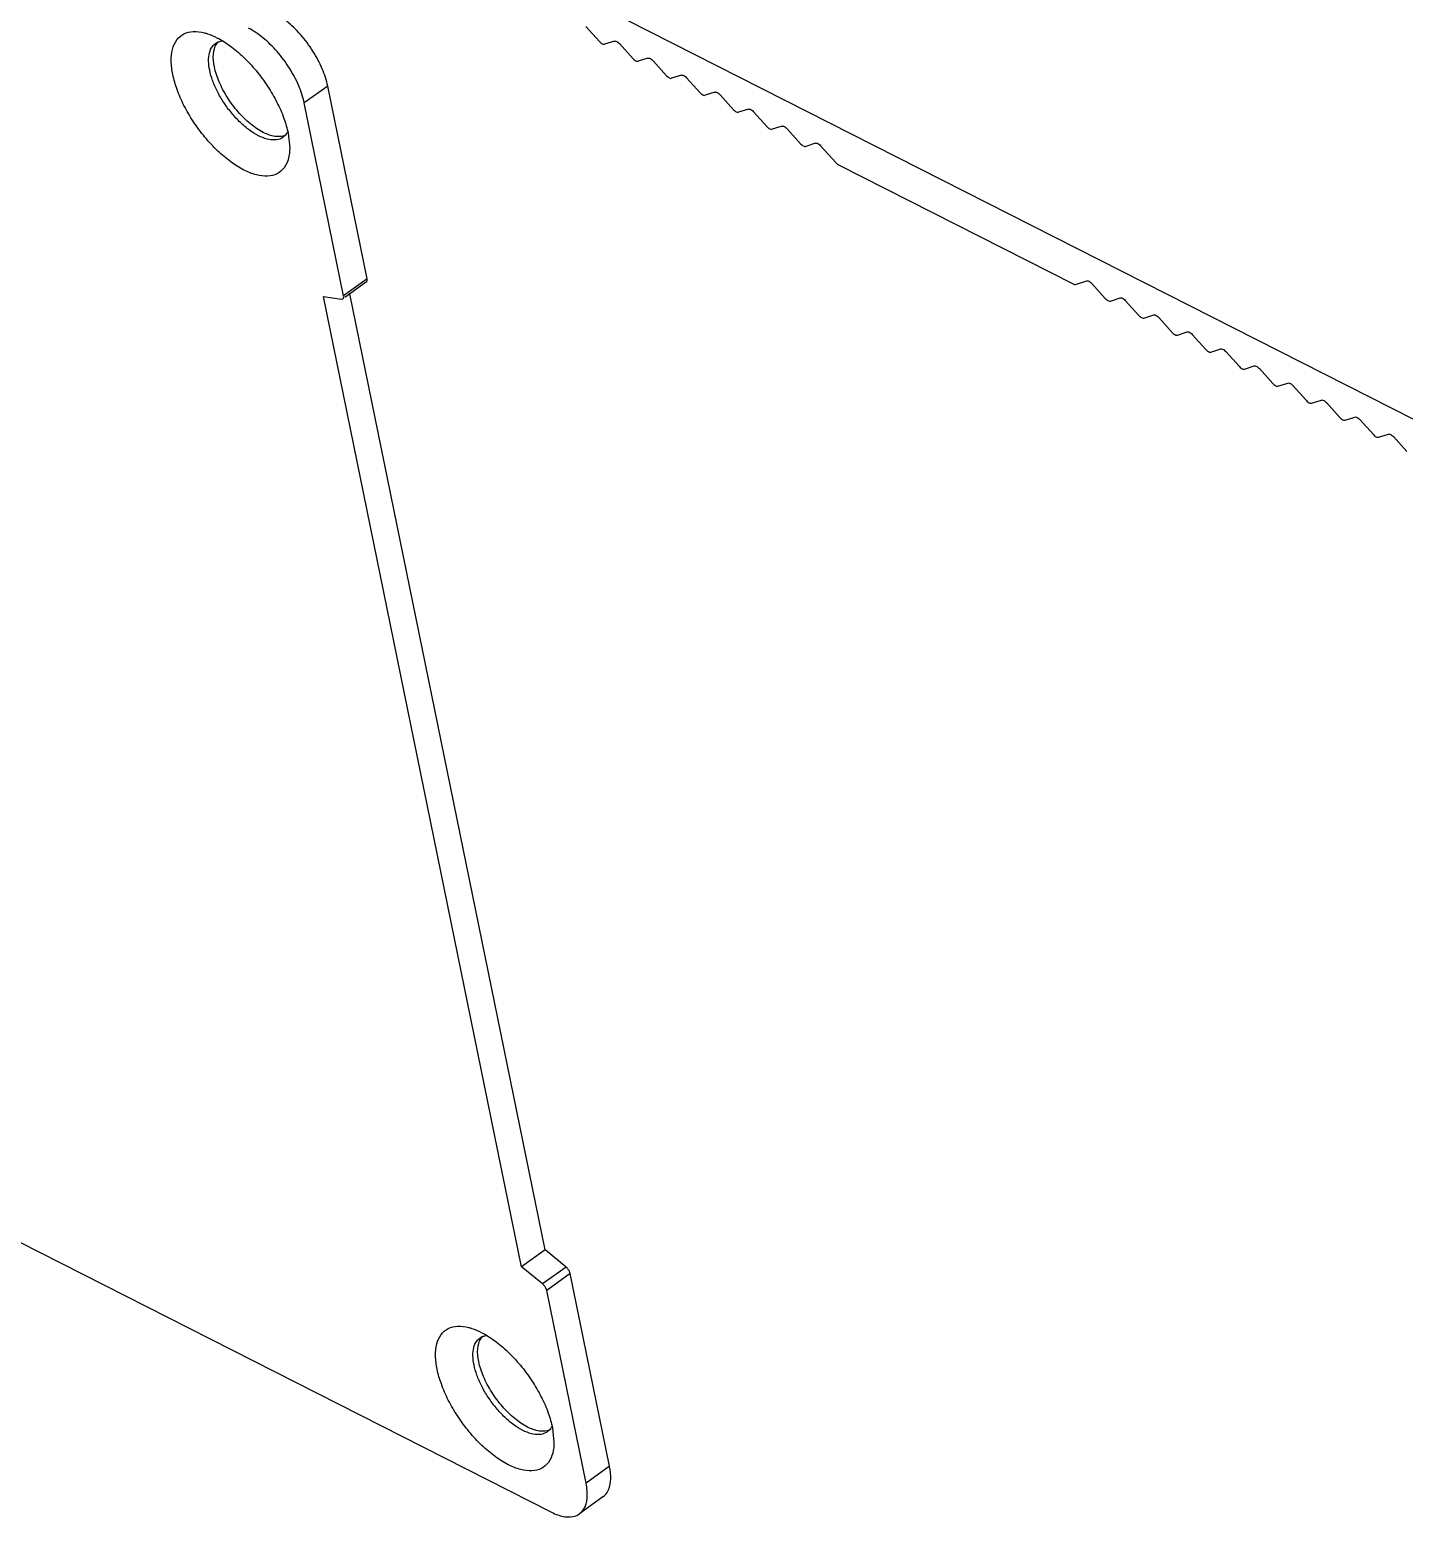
# Model space of a CAD drawing. Header units: millimetres. Extents: x 1367 to 2763, y -1119 to 322.
# Drawn here: x 1681.33 to 1722.96, y -59.14 to -14.1 of the extents above; entities that cross this region are included whole.
import ezdxf

# ---------------------------------------------------------------- set-up
doc = ezdxf.new("R2010")
doc.units = ezdxf.units.MM

msp = doc.modelspace()

# ---------------------------------------------------------------- linework, layer by layer
at = {"color": 7, "linetype": 'Continuous'}
for p, q in [((1731.101596436514, -29.88876752515068), (1687.146943187756, -7.576694877351201)), ((1698.587081625701, -14.45744891363114), (1698.176501151458, -14.00313767341061)), ((1686.986581811747, -14.52984786967056), (1687.036463982753, -14.46676326381095)), ((1687.107408044576, -14.44382626117124), (1687.163934251053, -14.43356132615116)), ((1699.038730112785, -14.44081864463084), (1698.740191459183, -14.53516987071112)), ((1699.60242042051, -14.97285083939096), (1699.191839948813, -14.51853960171081)), ((1700.054068910154, -14.95622057039066), (1699.755530256538, -15.05057179647088)), ((1700.617759217865, -15.48825276769111), (1700.207178743636, -15.03394153001102)), ((1701.06940770751, -15.47162249869081), (1700.770869051361, -15.56597372477108)), ((1701.633098015234, -16.00365469345093), (1701.222517540991, -15.54934345577078)), ((1690.355193448915, -15.8022614894308), (1689.644197258523, -16.31418059513061)), ((1691.547114268025, -21.63903047627093), (1690.355193448915, -15.8022614894308)), ((1702.084746504865, -15.98702442699101), (1701.786207848716, -16.08137565307055)), ((1702.648436812589, -16.51905662175113), (1702.237856338346, -16.06474538407099)), ((1690.836118077619, -22.15094958197074), (1689.644197258523, -16.31418059513061)), ((1703.100085302234, -16.50242635275083), (1702.801546646071, -16.59677757883111)), ((1703.663775609944, -17.0344585500506), (1703.253195135716, -16.58014730983081)), ((1704.115424099589, -17.01782828105104), (1703.816885443426, -17.11217950713058)), ((1704.679114407314, -17.5498604758111), (1704.268533933071, -17.09554923813101)), ((1689.052291050924, -17.29968026497113), (1689.000245000578, -17.31703619419108)), ((1689.155781326532, -17.22811325037122), (1689.20310754126, -17.67384289231109)), ((1705.130762896959, -17.53323020935051), (1704.832224240796, -17.62758143543078)), ((1705.742919666031, -18.11889101161103), (1705.283872730426, -17.61095116643122)), ((1705.824957449637, -18.18460077351085), (1712.936942036911, -21.79475590015062)), ((1691.547114268025, -21.63903047627093), (1690.836118077619, -22.15094958197074)), ((1691.527045108254, -21.73182912989085), (1690.873269819414, -22.20254903681115)), ((1713.008014089333, -21.80676709533077), (1713.341793368432, -21.70127829691086)), ((1713.494903204461, -21.77899925399083), (1713.905483678704, -22.23331049167098)), ((1690.226902496455, -22.1728170033108), (1690.772016150957, -22.25234919629071)), ((1696.226795876377, -51.55395629527055), (1690.226902496455, -22.1728170033108)), ((1690.772016150957, -22.25234919629071), (1690.816011650975, -22.2437705672707)), ((1696.937792066783, -51.04203718957075), (1691.026045907063, -22.09254985625114)), ((1714.058593512171, -22.3110314512906), (1714.357132165787, -22.21668022521106)), ((1714.510242001816, -22.29440118229104), (1714.920822473512, -22.74871241997118)), ((1715.07393230954, -22.82643337705116), (1715.372470963157, -22.73208215097088)), ((1715.525580796639, -22.80980310805086), (1715.936161270867, -23.26411434827065)), ((1716.089271104363, -23.34183530535063), (1716.387809760512, -23.24748407927109)), ((1716.540919593994, -23.32520503635106), (1716.951500068237, -23.77951627403115)), ((1717.104609901719, -23.85723723111113), (1717.403148557867, -23.76288600757056)), ((1717.556258391349, -23.84060696465053), (1717.966838865592, -24.29491820233068)), ((1718.119948699074, -24.3726391594106), (1718.418487355237, -24.27828793333106)), ((1718.571597188718, -24.35600889041103), (1718.982177662947, -24.81032013063083)), ((1719.135287496429, -24.8880410877108), (1719.433826152592, -24.79368986163053)), ((1719.586935986074, -24.8714108187105), (1719.997516460317, -25.32572205639065)), ((1720.150626293798, -25.40344301347062), (1720.449164949947, -25.30909178739108)), ((1720.602274783429, -25.38681274701071), (1721.012855257672, -25.84112398469085)), ((1721.165965091153, -25.91884494177083), (1721.464503744784, -25.82449371569055)), ((1721.617613580798, -25.90221467277121), (1722.028194052495, -26.35652591299106)), ((1722.181303888508, -26.43424687007104), (1722.47984254214, -26.33989564399076)), ((1722.632952375621, -26.41761660107073), (1723.043532849864, -26.87192783875082)), ((1647.972343188121, -34.0303994247509), (1697.130351026331, -58.9837766222912)), ((1696.937792066783, -51.04203718957075), (1696.226795876377, -51.55395629527055)), ((1697.572749115374, -51.56152742821109), (1696.937792066783, -51.04203718957075)), ((1696.861752924968, -52.0734465339109), (1696.226795876377, -51.55395629527055)), ((1697.572749115374, -51.56152742821109), (1696.861752924968, -52.0734465339109)), ((1697.697880323067, -51.75898475745061), (1696.986884135222, -52.27090386315115)), ((1698.889801142177, -57.59575374175108), (1697.697880323067, -51.75898475745061)), ((1698.178804951785, -58.10767284999059), (1696.986884135222, -52.27090386315115)), ((1694.991787150058, -53.73088665819068), (1695.041669318518, -53.66780204979062)), ((1695.112613382873, -53.64486504715092), (1695.169139589365, -53.63460011467055)), ((1697.057496389207, -56.50071905095081), (1697.005450336328, -56.51807498017075)), ((1697.160986662297, -56.4291520363509), (1697.208312877025, -56.87488167829076)), ((1698.889801142177, -57.59575374175108), (1698.178804951785, -58.10767284999059)), ((1698.689109534411, -58.52374028049121), (1697.978113344019, -59.03565938619101))]:
    msp.add_line(p, q, dxfattribs=at)
for points, start_tangent, end_tangent in [([(1690.355193448915, -15.80226148943086), (1690.189026872431, -15.28271931287111), (1689.905088839856, -14.74599425729082), (1689.531173179253, -14.24462471139088), (1689.103881366834, -13.82768821735056), (1688.665039696898, -13.53599742659094)], (-0.2000798229600078, 0.9797795999327054), (-0.8916943365133144, 0.4526380565419574)), ([(1685.664056534522, -15.45565888063027), (1685.61675764768, -15.04784149459044), (1685.655362670797, -14.69059451795113), (1685.784359684832, -14.40733528513113), (1685.99891444241, -14.22450030155107), (1686.284346241365, -14.15245381369073), (1686.623686106257, -14.19193649063016), (1686.714668144246, -14.2186311286315)], (-0.2000797419036992, 0.9797796164851303), (0.9509428316135142, -0.309366661104379)), ([(1686.714668144246, -14.2186311286315), (1687.000528248165, -14.33847129535104), (1687.398025192575, -14.58491933179187), (1687.798607091441, -14.92129905019067), (1688.183743047098, -15.33438556463182), (1688.531418981154, -15.80329458617121), (1688.818509991942, -16.29689805413193), (1689.028732421378, -16.78165176077175), (1689.155781326531, -17.22811325037117)], (0.9509428316210126, -0.3093666610813306), (0.2000798362806985, -0.9797795972125001)), ([(1689.644197258523, -16.31418059513055), (1689.478030684571, -15.79463841857171), (1689.194092649449, -15.25791336299062), (1688.820176991394, -14.75654381708989), (1688.392885176443, -14.33960732305104), (1687.954043506491, -14.04791653229074)], (-0.2000798229600078, 0.9797795999327054), (-0.8916943365133144, 0.4526380565419574)), ([(1686.78057502285, -15.32415565367057), (1686.748391051143, -15.04356450035027), (1686.774487445502, -14.79850771843087), (1686.863475977203, -14.60430724323112), (1686.956453030252, -14.512367368691)], (-0.2000799292508622, 0.979779578227149), (0.8092138162614149, 0.58751425478165)), ([(1686.922774260929, -15.22177183253064), (1686.894660883066, -14.826706803511), (1686.986581811746, -14.52984786966988)], (-0.2000798232484151, 0.9797795998738099), (0.5488452537005939, 0.8359239723146662)), ([(1686.956453030252, -14.512367368691), (1687.010749665372, -14.47902755983102), (1687.107408044576, -14.44382626117124)], (0.809213817715695, 0.5875142527785945), (0.9723365612701548, 0.2335842709116574)), ([(1698.587081625701, -14.45744891363108), (1698.641591102663, -14.50643999421084), (1698.695397007228, -14.53375271835091), (1698.740191459182, -14.53516987071032)], (0.6704974341303914, -0.7419118484190433), (0.9535130654535763, 0.3013516782918652)), ([(1699.038730112784, -14.44081864463089), (1699.083524564739, -14.44223579699099), (1699.137330469304, -14.46954851859061), (1699.191839948813, -14.5185396017115)], (0.9535130654535763, 0.3013516782918652), (0.6704974341303914, -0.7419118484190433)), ([(1689.000245000577, -17.31703619419102), (1688.758164108054, -17.32540870475111), (1688.401658796174, -17.20475288814976), (1688.017672335299, -16.94952344433113), (1687.643791995935, -16.58470401395073), (1687.316615794821, -16.14600565843114), (1687.068170015343, -15.67637123575162), (1686.922774260929, -15.22177183253064)], (-0.967033086260669, -0.254650760998599), (-0.2000798226778231, 0.97977959999033)), ([(1699.602420420509, -14.97285083939096), (1699.656929900018, -15.02184192251104), (1699.710735804597, -15.04915464411067), (1699.755530256537, -15.05057179647019)], (0.6704974341303914, -0.7419118484190433), (0.9535130654535763, 0.3013516782918652)), ([(1700.054068910154, -14.95622057039066), (1700.098863362094, -14.95763772275086), (1700.152669266673, -14.98495044689082), (1700.207178743636, -15.03394153001102)], (0.9535130654535763, 0.3013516782918652), (0.6704974341303914, -0.7419118484190433)), ([(1689.20322916915, -17.67384376607004), (1689.164475192817, -17.99317761051145), (1689.035478176236, -18.27643684333077), (1688.820923418643, -18.45927182691082), (1688.535491622235, -18.53131831477037), (1688.196151757358, -18.49183563783083), (1687.819309612888, -18.34530083311017), (1687.421812668493, -18.09885279667071), (1687.021230769642, -17.76247307827032), (1686.636094816516, -17.34938656383076), (1686.288418882461, -16.8804775422899), (1686.00132786914, -16.38687407433065), (1685.791105439704, -15.90212036769083), (1685.664056534522, -15.45565888063027)], (-0.007179203774549362, -0.9999742291845143), (-0.2000798361962169, 0.979779597229752)), ([(1689.000982771518, -17.35236553171137), (1688.946640462112, -17.38570397913088), (1688.750763498021, -17.43490863561158), (1688.517979348391, -17.40773396047064), (1688.259559629012, -17.30718798427051), (1687.987055180383, -17.13824109331108), (1687.712458053669, -16.90772521957103), (1687.44835120318, -16.62459752318989), (1687.209771360292, -16.30310972827101), (1687.012647931835, -15.9644962652909), (1686.868128444395, -15.63183032915106), (1686.78057502285, -15.32415565367057)], (-0.8094238167719439, -0.5872249014154106), (-0.2000798042482849, 0.9797796037538076)), ([(1700.617759217864, -15.48825276769037), (1700.672268697373, -15.53724385081057), (1700.72607459942, -15.56455657241088), (1700.77086905136, -15.56597372477108)], (0.6704974341303914, -0.7419118484190433), (0.9535130654535763, 0.3013516782918652)), ([(1701.069407707509, -15.47162249869086), (1701.114202159464, -15.47303965105107), (1701.168008064029, -15.50035237265058), (1701.222517540991, -15.54934345577078)], (0.9535130654535763, 0.3013516782918652), (0.6704974341303914, -0.7419118484190433)), ([(1701.633098015234, -16.00365469345013), (1701.687607492196, -16.05264577657033), (1701.741413396775, -16.07995850071109), (1701.786207848716, -16.08137565307049)], (0.6704974341303914, -0.7419118484190433), (0.9535130654535763, 0.3013516782918652)), ([(1702.084746504864, -15.98702442699107), (1702.129540956819, -15.9884415793498), (1702.183346861384, -16.01575430095079), (1702.237856338346, -16.06474538407099)], (0.9535130654535763, 0.3013516782918652), (0.6704974341303914, -0.7419118484190433)), ([(1702.648436812589, -16.51905662175113), (1702.702946289551, -16.56804770487054), (1702.756752194145, -16.59536042647085), (1702.801546646071, -16.59677757883117)], (0.6704974341303914, -0.7419118484190433), (0.9535130654535763, 0.3013516782918652)), ([(1703.100085302234, -16.50242635275083), (1703.144879754174, -16.50384350511104), (1703.198685658753, -16.531156229251), (1703.253195135715, -16.58014730983075)], (0.9535130654535763, 0.3013516782918652), (0.6704974341303914, -0.7419118484190433)), ([(1703.663775609944, -17.03445855005054), (1703.718285086906, -17.08344963317074), (1703.7720909915, -17.11076235477105), (1703.816885443426, -17.11217950712978)], (0.6704974341303914, -0.7419118484190433), (0.9535130654535763, 0.3013516782918652)), ([(1704.115424099589, -17.01782828105104), (1704.160218551529, -17.01924543341045), (1704.214024456108, -17.04655815501008), (1704.268533933071, -17.09554923813027)], (0.9535130654535763, 0.3013516782918652), (0.6704974341303914, -0.7419118484190433)), ([(1689.093990103916, -17.26036960953093), (1689.000982771518, -17.35236553171137)], (-0.5972496093354046, -0.8020554246114834), (-0.8094238186588466, -0.5872248988145263)), ([(1689.147154567057, -17.16892079827051), (1689.093990103916, -17.26036960953093)], (-0.4098036566556301, -0.912173757017639), (-0.59724961184292, -0.802055422744265)), ([(1704.679114407314, -17.5498604758111), (1704.733623884276, -17.59885155893062), (1704.787429788855, -17.62616428307058), (1704.832224240795, -17.62758143543078)], (0.6704974341303914, -0.7419118484190433), (0.9535130654535763, 0.3013516782918652)), ([(1705.130762896944, -17.53323020935125), (1705.175557348899, -17.53464736171065), (1705.229363253478, -17.56196008331096), (1705.283872730426, -17.61095116643116)], (0.9535130654535763, 0.3013516782918652), (0.6704974341303914, -0.7419118484190433)), ([(1705.74291966603, -18.11889101161103), (1705.769723214158, -18.14569048811097), (1705.797429145539, -18.16788209473123), (1705.824957449636, -18.18460077351085)], (0.6704974302886172, -0.7419118518910187), (0.8916943399770496, -0.4526380497184193)), ([(1691.527004038995, -21.73184626473051), (1691.548326155352, -21.69692700005191), (1691.547114268025, -21.63903047627093)], (0.8070428792264169, 0.5904928374586224), (-0.2000798100385824, 0.9797796025713768)), ([(1712.936942036911, -21.79475590014988), (1712.963219637393, -21.80534994297057), (1712.987222203046, -21.80940638393122), (1713.008014089333, -21.80676709532997)], (0.8916943348512579, -0.4526380598161986), (0.9535130591921415, 0.3013516981038)), ([(1713.341793368432, -21.7012782969108), (1713.386587822919, -21.70269544927112), (1713.440393724951, -21.73000817087063), (1713.49490320446, -21.77899925399083)], (0.9535130654535763, 0.3013516782918652), (0.6704974341303914, -0.7419118484190433)), ([(1690.816007848603, -22.24376537043111), (1690.837329964946, -22.20884610575104), (1690.836118077619, -22.15094958197074)], (0.8070428792264169, 0.5904928374586224), (-0.2000798100385824, 0.9797796025713768)), ([(1713.905483678703, -22.23331049167098), (1713.959993155651, -22.28230157479186), (1714.01379906023, -22.30961429893114), (1714.05859351217, -22.31103145129066)], (0.6704974341303914, -0.7419118484190433), (0.9535130654535763, 0.3013516782918652)), ([(1714.357132165787, -22.21668022521101), (1714.401926617742, -22.21809737757133), (1714.455732522306, -22.24541009917084), (1714.510242001815, -22.29440118229104)], (0.9535130654535763, 0.3013516782918652), (0.6704974341303914, -0.7419118484190433)), ([(1714.920822473512, -22.74871241997118), (1714.975331953006, -22.7977035030907), (1715.0291378576, -22.8250162246909), (1715.073932309525, -22.8264333770511)], (0.6704974341303914, -0.7419118484190433), (0.9535130654535763, 0.3013516782918652)), ([(1715.372470963157, -22.73208215097088), (1715.417265415097, -22.73349930333109), (1715.471071319676, -22.76081202493071), (1715.525580796638, -22.80980310805091)], (0.9535130654535763, 0.3013516782918652), (0.6704974341303914, -0.7419118484190433)), ([(1715.936161270867, -23.26411434827071), (1715.990670750376, -23.31310543139091), (1716.044476652408, -23.34041815299111), (1716.089271104363, -23.34183530535063)], (0.6704974341303914, -0.7419118484190433), (0.9535130654535763, 0.3013516782918652)), ([(1716.387809760512, -23.24748407927109), (1716.432604212466, -23.24890123163061), (1716.486410117031, -23.2762139532316), (1716.540919593993, -23.3252050363518)], (0.9535130654535763, 0.3013516782918652), (0.6704974341303914, -0.7419118484190433)), ([(1716.951500068236, -23.77951627403115), (1717.006009545199, -23.82850735715067), (1717.059815449763, -23.85582008128983), (1717.104609901718, -23.85723723111039)], (0.6704974341303914, -0.7419118484190433), (0.9535130654535763, 0.3013516782918652)), ([(1717.403148557867, -23.7628860075705), (1717.447943009821, -23.76430315739105), (1717.501748914386, -23.79161588153113), (1717.556258391348, -23.84060696465053)], (0.9535130654535763, 0.3013516782918652), (0.6704974341303914, -0.7419118484190433)), ([(1717.966838865591, -24.29491820233136), (1718.021348342554, -24.34390928545156), (1718.075154247133, -24.37122200705119), (1718.119948699073, -24.3726391594106)], (0.6704974341303914, -0.7419118484190433), (0.9535130654535763, 0.3013516782918652)), ([(1718.418487355236, -24.27828793333038), (1718.463281807176, -24.27970508569058), (1718.517087711756, -24.30701780729089), (1718.571597188718, -24.35600889041109)], (0.9535130654535763, 0.3013516782918652), (0.6704974341303914, -0.7419118484190433)), ([(1718.982177662946, -24.81032013063088), (1719.036687139909, -24.85931121375108), (1719.090493044488, -24.8866239353506), (1719.135287496428, -24.8880410877108)], (0.6704974341303914, -0.7419118484190433), (0.9535130654535763, 0.3013516782918652)), ([(1719.433826152591, -24.79368986163047), (1719.478620604531, -24.79510701399079), (1719.532426509111, -24.8224197355911), (1719.586935986073, -24.8714108187105)], (0.9535130654535763, 0.3013516782918652), (0.6704974341303914, -0.7419118484190433)), ([(1719.997516460316, -25.32572205639065), (1720.052025937278, -25.37471313951085), (1720.105831841858, -25.40202586111184), (1720.150626293798, -25.40344301347056)], (0.6704974341303914, -0.7419118484190433), (0.9535130654535763, 0.3013516782918652)), ([(1720.449164949946, -25.30909178739114), (1720.493959401901, -25.31050893975055), (1720.547765303934, -25.33782166388983), (1720.602274783428, -25.38681274700991)], (0.9535130654535763, 0.3013516782918652), (0.6704974341303914, -0.7419118484190433)), ([(1721.012855257671, -25.84112398469085), (1721.067364734633, -25.89011506781105), (1721.121170639213, -25.91742778941068), (1721.165965091153, -25.91884494177009)], (0.6704974341303914, -0.7419118484190433), (0.9535130654535763, 0.3013516782918652)), ([(1721.464503744784, -25.82449371569055), (1721.50929819671, -25.82591086805076), (1721.563104101303, -25.85322358965107), (1721.617613580798, -25.90221467277127)], (0.9535130654535763, 0.3013516782918652), (0.6704974341303914, -0.7419118484190433)), ([(1722.028194052494, -26.35652591299106), (1722.082703531988, -26.40551699357081), (1722.136509436582, -26.43282971771077), (1722.181303888508, -26.43424687007098)], (0.6704974341303914, -0.7419118484190433), (0.9535130654535763, 0.3013516782918652)), ([(1722.479842542139, -26.33989564398996), (1722.524636994065, -26.34131279635096), (1722.578442898659, -26.36862551795059), (1722.632952375621, -26.41761660107079)], (0.9535130654535763, 0.3013516782918652), (0.6704974341303914, -0.7419118484190433)), ([(1697.697880323066, -51.75898475745055), (1697.672991929874, -51.689069664871), (1697.628730456293, -51.61922496077079), (1697.572749115373, -51.56152742821041)], (-0.2000798202734449, 0.9797796004813256), (-0.7739692948541086, 0.6332231286229475)), ([(1696.986884135221, -52.27090386315115), (1696.961995739468, -52.20098877057092), (1696.917734265902, -52.13114406647139), (1696.861752924967, -52.0734465339109)], (-0.2000798202734449, 0.9797796004813256), (-0.7739692948541086, 0.6332231286229475)), ([(1693.669261872833, -54.65669766661074), (1693.621962985962, -54.24888028057092), (1693.660568006547, -53.89163330393012), (1693.789565020597, -53.60837407365113), (1694.004119780722, -53.42553909007108), (1694.28955157713, -53.3534925996704), (1694.628891442007, -53.39297527915107), (1694.719873480011, -53.41966991461129)], (-0.2000797419036992, 0.9797796164851303), (0.9509428316135142, -0.309366661104379)), ([(1694.719873480011, -53.41966991461129), (1695.00573358393, -53.53951008387105), (1695.403230528325, -53.78595811777086), (1695.803812429723, -54.12233783617114), (1696.188948382863, -54.5354243506107), (1696.536624316904, -55.00433337215088), (1696.823715330225, -55.49793684011081), (1697.033937759675, -55.9826905492904), (1697.160986662296, -56.42915203635096)], (0.9509428316210126, -0.3093666610813306), (0.2000798362806985, -0.9797795972125001)), ([(1694.785780358615, -54.52519443965093), (1694.753596386908, -54.24460328633074), (1694.779692781252, -53.99954650441134), (1694.868681312953, -53.80534602921068), (1694.961658366017, -53.71340615721112)], (-0.2000799292508622, 0.979779578227149), (0.8092138162614149, 0.58751425478165)), ([(1694.927979596694, -54.42281061851099), (1694.899866218831, -54.02774559203112), (1694.991787150058, -53.73088665819068)], (-0.2000798232484151, 0.9797795998738099), (0.5488452537005939, 0.8359239723146662)), ([(1694.961658366017, -53.71340615721112), (1695.015955001123, -53.6800663458107), (1695.112613382872, -53.64486504715092)], (0.809213817715695, 0.5875142527785945), (0.9723365612701548, 0.2335842709116574)), ([(1697.005450336328, -56.51807498017081), (1696.763369446351, -56.52644749073079), (1696.406864131939, -56.40579167413091), (1696.02287767105, -56.15056223285126), (1695.648997334232, -55.7857427999312), (1695.321821130586, -55.34704444695114), (1695.073375351108, -54.8774100217305), (1694.927979596694, -54.42281061851099)], (-0.967033086260669, -0.254650760998599), (-0.2000798226778231, 0.97977959999033)), ([(1697.208434504915, -56.87488255205119), (1697.169680528582, -57.19421639649113), (1697.040683511986, -57.47747562931193), (1696.826128754408, -57.66031061289061), (1696.540696957999, -57.73235710329129), (1696.201357093123, -57.6928744238113), (1695.824514948653, -57.54633961909065), (1695.427018006805, -57.29989158265118), (1695.026436105392, -56.96351186679124), (1694.641300152266, -56.55042535235089), (1694.293624218211, -56.08151632827105), (1694.00653320489, -55.58791286285077), (1693.796310775454, -55.10315915366982), (1693.669261872833, -54.65669766661074)], (-0.007179203774549362, -0.9999742291845143), (-0.2000798361962169, 0.979779597229752)), ([(1697.006188107283, -56.55340431769105), (1696.951845797862, -56.58674276511056), (1696.755968833771, -56.63594742159057), (1696.523184684156, -56.60877274899087), (1696.264764964777, -56.50822677279132), (1695.992260516133, -56.3392798818312), (1695.71766339198, -56.1087640055506), (1695.453556538945, -55.82563630917105), (1695.214976696042, -55.50414851425069), (1695.017853267585, -55.16553505127058), (1694.87333378016, -54.83286911513062), (1694.785780358615, -54.52519443965093)], (-0.8094238167719439, -0.5872249014154106), (-0.2000798042482849, 0.9797796037538076)), ([(1697.099195439681, -56.4614083955106), (1697.006188107283, -56.55340431769105)], (-0.5972496093354046, -0.8020554246114834), (-0.8094238186588466, -0.5872248988145263)), ([(1697.152359902822, -56.36995958679063), (1697.099195439681, -56.4614083955106)], (-0.4098036566556301, -0.912173757017639), (-0.59724961184292, -0.802055422744265)), ([(1698.687779224645, -58.52236675517065), (1698.81687822732, -58.38652398393117), (1698.92193071977, -58.04725663097088), (1698.889801142162, -57.59575374175108)], (0.8066444066237819, 0.5910370557440262), (-0.2000798212722013, 0.9797796002773705)), ([(1697.976783036785, -59.03428586087045), (1698.105882036914, -58.89844308963177), (1698.210934529379, -58.55917573667068), (1698.178804951785, -58.10767284999054)], (0.8066444066237819, 0.5910370557440262), (-0.2000798212722013, 0.9797796002773705)), ([(1697.130351026331, -58.9837766222912), (1697.537785669927, -59.12166898557041), (1697.87393074821, -59.09226505403012), (1697.976783036785, -59.03428586087045)], (0.8916943369279865, -0.4526380557250558), (0.8066444067714872, 0.5910370555424385))]:
    msp.add_spline(points, degree=3, dxfattribs=dict(at, start_tangent=start_tangent, end_tangent=end_tangent))

doc.saveas('drawing.dxf')
